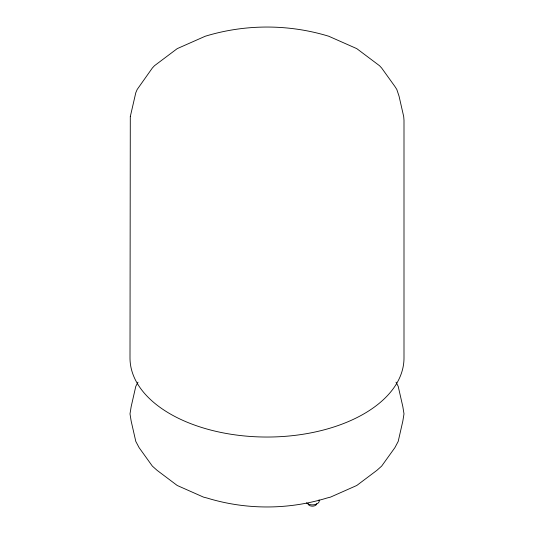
<?xml version="1.0" encoding="UTF-8"?>
<svg xmlns="http://www.w3.org/2000/svg" width="534" height="534" viewBox="0 0 534 534"><rect width="100%" height="100%" fill="white"/><g stroke="black" fill="none" stroke-linecap="round" stroke-linejoin="round"><path stroke-width="0.8" d="M137.999 382.184L135.796 386.342L131.17 406.634L130.002 413.877L131.17 421.112L135.796 441.411L139.1 447.639L152.33 466.082L157.043 470.3L177.221 485.479L203.514 497.127L207.065 498.028C245.947 509.943 288.053 509.943 326.935 498.028L330.486 497.127L356.779 485.479L376.957 470.3L381.67 466.082L394.9 447.639L398.204 441.411L402.83 421.112L403.998 413.877L402.83 406.634L398.204 386.342L396.001 382.184M319.025 499.891A6.849 3.952 0 0 1 315.033 504.57A6.849 3.952 0 0 1 306.476 502.888M316.669 503.709A4.259 2.456 0 0 1 312.41 506.172A4.259 2.456 0 0 1 308.151 503.709M130.296 116.592L130.002 357.947A136.998 79.092 0 0 0 267 437.039A136.998 79.092 0 0 0 403.998 357.947L403.998 120.243L403.704 116.592L399.045 96.167L396.809 89.458L394.9 86.475L381.67 68.038L379.514 65.715L356.779 48.634L328.797 36.259C288.707 23.977 245.293 23.977 205.203 36.259L177.221 48.634L154.486 65.715L152.33 68.038L137.191 89.458L135.796 92.709L130.296 116.592"/></g></svg>
